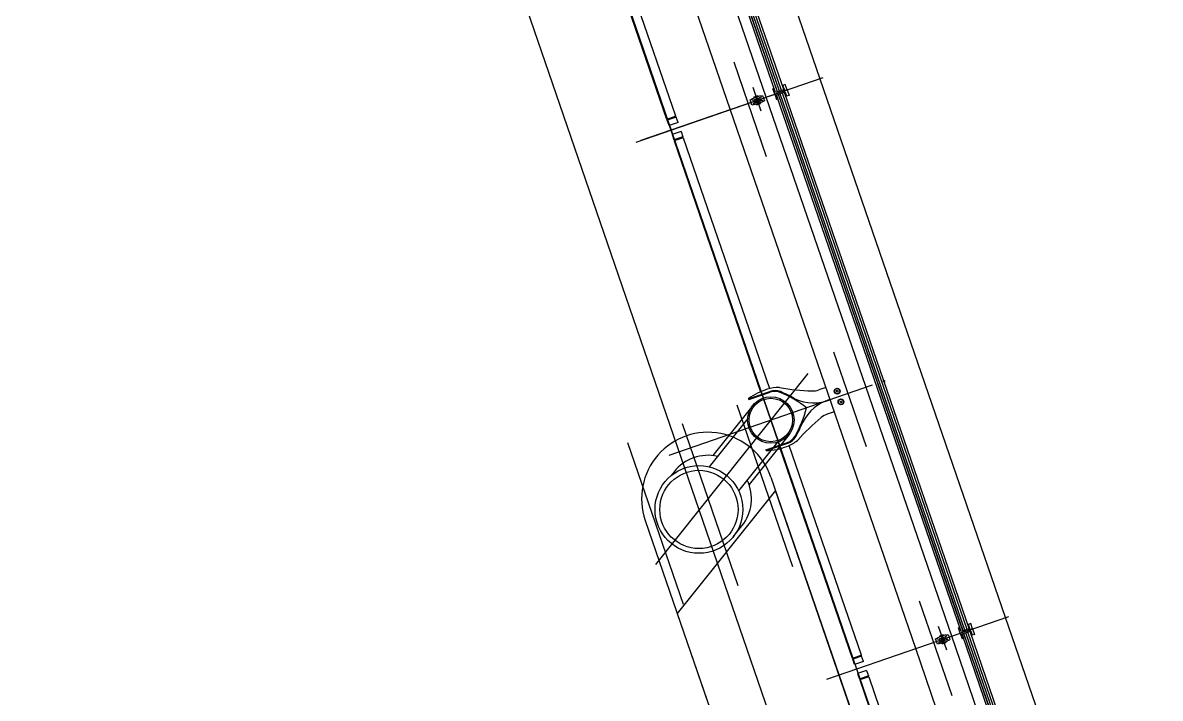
# Model space of a CAD drawing. Extents: x 809434 to 809707, y 818708 to 819364.
# Drawn here: x 809514.3 to 809520.29, y 819247.26 to 819250.82 of the extents above; entities that cross this region are included whole.
import ezdxf

# ---------------------------------------------------------------- set-up
doc = ezdxf.new("R2010")
doc.units = 0
for name, color, linetype in [('MAJ630_1', 7, 'Continuous'), ('MAJ630__', 7, 'Continuous'), ('MAJ640__', 7, 'Continuous'), ('MAJ640__1', 7, 'Continuous'), ('MMH294_S', 7, 'Continuous')]:
    doc.layers.add(name, color=color, linetype=linetype)

msp = doc.modelspace()

# ---------------------------------------------------------------- linework, layer by layer
at = {"layer": 'MAJ630_1'}
for p, q in [((809518.1464, 819248.8051), (809517.9361, 819248.5416)), ((809518.1199, 819248.7362), (809517.9175, 819248.4826)), ((809518.3375, 819248.6526), (809518.1272, 819248.3891)), ((809518.2762, 819248.6115), (809518.0724, 819248.356)), ((809517.7327, 819248.4569), (809517.7157, 819248.4357)), ((809518.2422, 819248.4284), (809518.9595, 819246.3452)), ((809517.5803, 819248.2005), (809518.2976, 819246.1173)), ((809518.0438, 819248.1141), (809518.0899, 819248.1719))]:
    msp.add_line(p, q, dxfattribs=at)
msp.add_lwpolyline([(809518.9354, 819246.4151), (809518.2663, 819248.3585), (809517.7491, 819247.7104), (809518.1289, 819246.6074), (809518.9354, 819246.4151)], dxfattribs=at)
for centre, radius in [((809518.2419, 819248.7288), 0.1223), ((809518.2419, 819248.7288), 0.1143), ((809517.8633, 819248.2581), 0.2309), ((809517.8633, 819248.2581), 0.2059)]:
    msp.add_circle(centre, radius, dxfattribs=at)
for radius, start, end in [(0.35, 19, 199.00003), (0.2285, 77.36555, 141.41268), (0.2285, 321.42148, 25.45906)]:
    msp.add_arc((809517.9113, 819248.3144), radius, start, end, dxfattribs=at)
at = {"layer": 'MAJ630__'}
for p, q in [((809519.4779, 819247.6888), (809515.5711, 819259.035)), ((809518.2671, 819250.4527), (809517.2953, 819253.275)), ((809518.3096, 819250.4673), (809517.3379, 819253.2894)), ((809519.0051, 819247.526), (809517.0533, 819253.1944)), ((809518.2598, 819250.4739), (809518.2524, 819250.4714)), ((809518.2622, 819250.4431), (809518.2524, 819250.4714)), ((809518.2671, 819250.4527), (809518.2598, 819250.4739)), ((809518.3277, 819250.4656), (809518.2622, 819250.4431)), ((809518.3277, 819250.4656), (809518.2622, 819250.4431)), ((809518.2622, 819250.4431), (809518.272, 819250.4147)), ((809518.313, 819250.4685), (809518.2671, 819250.4527)), ((809518.3179, 819250.4543), (809518.272, 819250.4385)), ((809519.2438, 819247.6161), (809518.272, 819250.4385)), ((809518.272, 819250.4385), (809518.2793, 819250.4172)), ((809518.3179, 819250.494), (809518.3056, 819250.4897)), ((809518.313, 819250.4685), (809518.3056, 819250.4897)), ((809519.2863, 819247.6308), (809518.3145, 819250.4531)), ((809518.3277, 819250.4656), (809518.3179, 819250.494)), ((809518.3179, 819250.4543), (809518.3252, 819250.433)), ((809518.3375, 819250.4372), (809518.3252, 819250.433)), ((809518.3277, 819250.4656), (809518.3375, 819250.4372)), ((809518.2793, 819250.4172), (809518.272, 819250.4147)), ((809520.4285, 819244.9279), (809519.4779, 819247.6888)), ((809519.2365, 819247.6374), (809519.2291, 819247.6349)), ((809519.2389, 819247.6065), (809519.2291, 819247.6349)), ((809519.2438, 819247.6161), (809519.2365, 819247.6374)), ((809519.3044, 819247.6291), (809519.2389, 819247.6065)), ((809519.3044, 819247.6291), (809519.2389, 819247.6065)), ((809519.2897, 819247.6319), (809519.2438, 819247.6161)), ((809519.2946, 819247.6574), (809519.2823, 819247.6532)), ((809519.2897, 819247.6319), (809519.2823, 819247.6532)), ((809519.3044, 819247.6291), (809519.2946, 819247.6574)), ((809519.3044, 819247.6291), (809519.3142, 819247.6007)), ((809519.2389, 819247.6065), (809519.2487, 819247.5781)), ((809519.2945, 819247.6177), (809519.2487, 819247.6019)), ((809519.2487, 819247.6019), (809519.256, 819247.5807)), ((809520.1847, 819244.8836), (809519.2487, 819247.6019)), ((809519.256, 819247.5807), (809519.2487, 819247.5781)), ((809520.2272, 819244.8982), (809519.2912, 819247.6166)), ((809519.2946, 819247.6177), (809519.3019, 819247.5965)), ((809519.3142, 819247.6007), (809519.3019, 819247.5965)), ((809519.9422, 819244.8045), (809519.0051, 819247.526))]:
    msp.add_line(p, q, dxfattribs=at)
for points in [[(809518.532, 819248.9001), (809518.4951, 819248.8874)], [(809518.1239, 819248.8406), (809518.1252, 819248.8366), (809518.238, 819248.8754)], [(809518.5759, 819248.7724), (809518.5391, 819248.7597)], [(809518.2177, 819248.5681), (809518.2163, 819248.5721), (809518.3291, 819248.6109)]]:
    msp.add_lwpolyline(points, dxfattribs=at)
for radius in [0.1223, 0.1143]:
    msp.add_circle((809518.2419, 819248.7288), radius, dxfattribs=at)
for centre, radius, start, end in [((809518.324, 819248.5665), 0.3393, 107.29394, 126.13928), ((809518.2784, 819248.7272), 0.1724, 87.60393, 108.72489), ((809518.2848, 819248.8795), 0.02, 80.57421, 87.60393), ((809518.5076, 819250.2213), 1.3402, 260.57421, 267.92155), ((809518.4626, 819248.9819), 0.1, 267.92155, 289), ((809518.2625, 819248.8045), 0.075, 68.03764, 109), ((809518.08, 819248.3521), 0.5628, 51.63214, 68.03764), ((809517.8824, 819248.926), 0.5628, 329.96236, 346.36786), ((809519.3701, 819247.7162), 1.3402, 130.07845, 137.42579), ((809518.5717, 819248.6652), 0.1, 109, 130.07845), ((809518.3047, 819248.6818), 0.075, 289, 329.96236), ((809518.2067, 819248.9072), 0.3393, 271.86071, 290.70605), ((809518.2697, 819248.7525), 0.1724, 289.2751, 310.39607), ((809518.3685, 819248.6365), 0.02, 310.39607, 317.42579)]:
    msp.add_arc(centre, radius, start, end, dxfattribs=at)
at = {"layer": 'MAJ640__'}
for p, q in [((809519.1942, 819247.5911), (809517.2424, 819253.2595)), ((809518.2765, 819250.4559), (809517.3047, 819253.2783)), ((809518.2772, 819250.4562), (809517.3054, 819253.2785)), ((809518.2867, 819250.4594), (809517.3149, 819253.2818)), ((809518.298, 819250.4633), (809517.3262, 819253.2857)), ((809518.188, 819250.4334), (809518.1984, 819250.4369)), ((809518.1984, 819250.4369), (809518.2082, 819250.4086)), ((809519.2532, 819247.6194), (809518.2814, 819250.4417)), ((809519.254, 819247.6196), (809518.2821, 819250.442)), ((809519.2634, 819247.6229), (809518.2916, 819250.4452)), ((809519.2748, 819247.6268), (809518.3029, 819250.4491)), ((809518.1322, 819250.4142), (809518.1426, 819250.4177)), ((809518.142, 819250.3858), (809518.1322, 819250.4142)), ((809518.1524, 819250.3894), (809518.142, 819250.3858)), ((809518.1869, 819250.4343), (809518.1429, 819250.4192)), ((809518.1443, 819250.4117), (809518.1519, 819250.4143)), ((809518.1576, 819250.3978), (809518.15, 819250.3952)), ((809518.152, 819250.4144), (809518.1828, 819250.425)), ((809518.1527, 819250.4268), (809518.1745, 819250.4343)), ((809518.1533, 819250.428), (809518.1527, 819250.4268)), ((809518.1527, 819250.4268), (809518.1537, 819250.4239)), ((809518.1732, 819250.4349), (809518.1533, 819250.428)), ((809518.1537, 819250.4239), (809518.1754, 819250.4314)), ((809518.1561, 819250.4248), (809518.1558, 819250.4241)), ((809518.1559, 819250.4236), (809518.1558, 819250.4241)), ((809518.1577, 819250.3978), (809518.1885, 819250.4084)), ((809518.1867, 819250.3988), (809518.1649, 819250.3913)), ((809518.1649, 819250.3913), (809518.1659, 819250.3885)), ((809518.1877, 819250.396), (809518.1659, 819250.3885)), ((809518.1672, 819250.3879), (809518.1659, 819250.3885)), ((809518.1668, 819250.392), (809518.1665, 819250.3929)), ((809518.1672, 819250.3879), (809518.187, 819250.3947)), ((809518.1731, 819250.4306), (809518.1737, 819250.4303)), ((809518.1732, 819250.4349), (809518.1745, 819250.4343)), ((809518.1739, 819250.4298), (809518.1737, 819250.4303)), ((809518.1745, 819250.4343), (809518.1754, 819250.4314)), ((809518.1904, 819250.4276), (809518.1828, 819250.425)), ((809518.1848, 819250.3982), (809518.1845, 819250.3991)), ((809518.1867, 819250.3988), (809518.1877, 819250.396)), ((809518.187, 819250.3947), (809518.1877, 819250.396)), ((809518.1977, 819250.405), (809518.2082, 819250.4086)), ((809519.1089, 819247.5776), (809519.1193, 819247.5812)), ((809519.1138, 819247.5634), (809519.1089, 819247.5776)), ((809519.1187, 819247.5492), (809519.1138, 819247.5634)), ((809519.1636, 819247.5978), (809519.1196, 819247.5826)), ((809519.121, 819247.5751), (809519.1286, 819247.5778)), ((809519.1287, 819247.5778), (809519.1595, 819247.5884)), ((809519.1294, 819247.5902), (809519.1512, 819247.5977)), ((809519.13, 819247.5915), (809519.1294, 819247.5902)), ((809519.1294, 819247.5902), (809519.1304, 819247.5874)), ((809519.1499, 819247.5983), (809519.13, 819247.5915)), ((809519.1304, 819247.5874), (809519.1522, 819247.5949)), ((809519.1328, 819247.5882), (809519.1325, 819247.5876)), ((809519.1326, 819247.5871), (809519.1325, 819247.5876)), ((809519.1344, 819247.5613), (809519.1652, 819247.5719)), ((809519.1634, 819247.5622), (809519.1416, 819247.5548)), ((809519.1498, 819247.5941), (809519.1504, 819247.5937)), ((809519.1499, 819247.5983), (809519.1512, 819247.5977)), ((809519.1506, 819247.5933), (809519.1504, 819247.5937)), ((809519.1512, 819247.5977), (809519.1522, 819247.5949)), ((809519.1671, 819247.591), (809519.1595, 819247.5884)), ((809519.1615, 819247.5616), (809519.1612, 819247.5625)), ((809519.1634, 819247.5622), (809519.1644, 819247.5594)), ((809519.1647, 819247.5968), (809519.1751, 819247.6004)), ((809519.1745, 819247.5684), (809519.1849, 819247.572)), ((809519.1751, 819247.6004), (809519.18, 819247.5862)), ((809519.18, 819247.5862), (809519.1849, 819247.572)), ((809520.1448, 819244.8302), (809519.1942, 819247.5911)), ((809520.1941, 819244.8868), (809519.2581, 819247.6052)), ((809520.1948, 819244.8871), (809519.2588, 819247.6054)), ((809520.2043, 819244.8903), (809519.2683, 819247.6087)), ((809520.2156, 819244.8942), (809519.2796, 819247.6126)), ((809519.1291, 819247.5528), (809519.1187, 819247.5492)), ((809519.1343, 819247.5612), (809519.1267, 819247.5586)), ((809519.1416, 819247.5548), (809519.1426, 819247.5519)), ((809519.1644, 819247.5594), (809519.1426, 819247.5519)), ((809519.1439, 819247.5513), (809519.1426, 819247.5519)), ((809519.1435, 819247.5554), (809519.1432, 819247.5564)), ((809519.1439, 819247.5513), (809519.1637, 819247.5581)), ((809519.1637, 819247.5581), (809519.1644, 819247.5594))]:
    msp.add_line(p, q, dxfattribs=at)
for points in [[(809518.1535, 819250.3884), (809518.1975, 819250.4036)], [(809518.1239, 819248.8406), (809518.2367, 819248.8794)], [(809518.2177, 819248.5681), (809518.3305, 819248.6069)], [(809519.1302, 819247.5519), (809519.1742, 819247.567)]]:
    msp.add_lwpolyline(points, dxfattribs=at)
for centre, radius in [((809518.1702, 819250.4114), 0.006), ((809518.5914, 819248.8809), 0.0155), ((809518.5914, 819248.8809), 0.0135), ((809518.5914, 819248.8809), 0.0042), ((809518.611, 819248.8242), 0.0155), ((809518.611, 819248.8242), 0.0135), ((809518.611, 819248.8242), 0.0042)]:
    msp.add_circle(centre, radius, dxfattribs=at)
for centre, radius, start, end in [((809518.1702, 819250.4114), 0.0095, 146.69488, 251.30512), ((809518.1702, 819250.4114), 0.0109, 101.1265, 116.87349), ((809518.1702, 819250.4114), 0.0109, 281.1265, 296.87349), ((809518.1702, 819250.4114), 0.0095, 325.18264, 72.81736), ((809518.2625, 819248.8045), 0.0792, 68.03764, 109), ((809518.08, 819248.3521), 0.567, 59.89592, 68.03764), ((809518.3745, 819248.8599), 0.02, 239.89592, 251.32459), ((809518.4664, 819249.0496), 0.2307, 244.76877, 292.32268), ((809518.6163, 819248.6142), 0.2307, 105.67731, 153.23123), ((809518.6163, 819248.6142), 0.2307, 105.67731, 112.32268), ((809518.4664, 819249.0496), 0.2307, 285.67731, 292.32268), ((809517.8824, 819248.926), 0.567, 329.96236, 338.10407), ((809518.4271, 819248.7071), 0.02, 146.67541, 158.10407), ((809518.3047, 819248.6818), 0.0792, 289, 329.96236), ((809519.1469, 819247.5748), 0.0095, 146.69488, 199.00008), ((809519.1469, 819247.5748), 0.0095, 199.00008, 251.30512), ((809519.1469, 819247.5748), 0.006, 18.99986, 199.00013), ((809519.1469, 819247.5748), 0.006, 199.00013, 18.99986), ((809519.1469, 819247.5748), 0.0109, 101.1265, 116.87349), ((809519.1469, 819247.5748), 0.0109, 281.1265, 296.87349), ((809519.1469, 819247.5748), 0.0095, 18.99991, 72.81736), ((809519.1469, 819247.5748), 0.0095, 325.18264, 18.99991)]:
    msp.add_arc(centre, radius, start, end, dxfattribs=at)
for points, degree in [([(809518.1426, 819250.4184), (809518.1426, 819250.4185), (809518.1426, 819250.4186), (809518.1426, 819250.4187), (809518.1426, 819250.4187), (809518.1427, 819250.4188), (809518.1427, 819250.4188), (809518.1427, 819250.4189), (809518.1427, 819250.4189), (809518.1427, 819250.419), (809518.1427, 819250.419), (809518.1428, 819250.4191), (809518.1428, 819250.4191), (809518.1429, 819250.4191), (809518.1429, 819250.4192), (809518.1429, 819250.4192)], 3), ([(809518.1435, 819250.4123), (809518.1434, 819250.4126), (809518.1433, 819250.4129), (809518.1431, 819250.4138), (809518.143, 819250.4143), (809518.1428, 819250.4155), (809518.1427, 819250.416), (809518.1426, 819250.4172), (809518.1426, 819250.4178), (809518.1426, 819250.4184)], 3), ([(809518.1435, 819250.4123), (809518.1435, 819250.4123), (809518.1435, 819250.4122), (809518.1435, 819250.4122), (809518.1435, 819250.4121), (809518.1435, 819250.4121), (809518.1435, 819250.4121), (809518.1435, 819250.4121)], 3), ([(809518.1443, 819250.4117), (809518.1443, 819250.4117), (809518.1443, 819250.4117), (809518.1442, 819250.4117), (809518.1442, 819250.4117), (809518.1441, 819250.4117), (809518.1441, 819250.4117), (809518.144, 819250.4117), (809518.1439, 819250.4117), (809518.1437, 819250.4118), (809518.1437, 819250.4118), (809518.1436, 819250.4119), (809518.1435, 819250.412), (809518.1435, 819250.4121)], 3), ([(809518.1496, 819250.3944), (809518.1496, 819250.3944), (809518.1496, 819250.3945), (809518.1496, 819250.3946), (809518.1496, 819250.3946), (809518.1496, 819250.3948), (809518.1496, 819250.3949), (809518.1497, 819250.395), (809518.1498, 819250.395), (809518.1499, 819250.3951), (809518.1499, 819250.3951), (809518.15, 819250.3952), (809518.15, 819250.3952), (809518.15, 819250.3952)], 3), ([(809518.1496, 819250.3944), (809518.1496, 819250.3944), (809518.1496, 819250.3944), (809518.1496, 819250.3943), (809518.1496, 819250.3943), (809518.1497, 819250.3943), (809518.1497, 819250.3942), (809518.1497, 819250.3942)], 3), ([(809518.1528, 819250.3888), (809518.1524, 819250.3893), (809518.1521, 819250.3898), (809518.1514, 819250.3908), (809518.1511, 819250.3913), (809518.1506, 819250.3923), (809518.1503, 819250.3928), (809518.1499, 819250.3936), (809518.1498, 819250.3939), (809518.1497, 819250.3942)], 3), ([(809518.1519, 819250.4143), (809518.1519, 819250.4143), (809518.152, 819250.4144), (809518.152, 819250.4144)], 2), ([(809518.1519, 819250.4143), (809518.1519, 819250.4143), (809518.1519, 819250.4143), (809518.1519, 819250.4141), (809518.152, 819250.4139), (809518.1521, 819250.4134), (809518.1522, 819250.413), (809518.1524, 819250.4117), (809518.1525, 819250.4107), (809518.153, 819250.4084), (809518.1532, 819250.4073), (809518.154, 819250.4049), (809518.1545, 819250.4038), (809518.1555, 819250.4017), (809518.156, 819250.4008), (809518.1567, 819250.3995), (809518.157, 819250.399), (809518.1573, 819250.3984), (809518.1574, 819250.3981), (809518.1575, 819250.3979), (809518.1576, 819250.3978), (809518.1576, 819250.3978)], 3), ([(809518.1535, 819250.3884), (809518.1535, 819250.3884), (809518.1534, 819250.3884), (809518.1533, 819250.3884), (809518.1533, 819250.3884), (809518.1532, 819250.3885), (809518.1532, 819250.3885), (809518.1531, 819250.3885), (809518.1531, 819250.3886), (809518.1531, 819250.3886), (809518.153, 819250.3886), (809518.153, 819250.3887), (809518.1529, 819250.3887), (809518.1529, 819250.3888), (809518.1528, 819250.3888), (809518.1528, 819250.3888)], 3), ([(809518.1577, 819250.3978), (809518.1577, 819250.3978), (809518.1576, 819250.3978), (809518.1576, 819250.3978)], 2), ([(809518.1577, 819250.3978), (809518.1577, 819250.3978), (809518.1576, 819250.3978), (809518.1576, 819250.3978)], 2), ([(809518.1631, 819250.4179), (809518.1631, 819250.4179), (809518.1631, 819250.4179), (809518.163, 819250.4178), (809518.163, 819250.4177), (809518.1628, 819250.4175), (809518.1627, 819250.4173), (809518.1625, 819250.4169), (809518.1624, 819250.4168), (809518.1623, 819250.4166)], 3), ([(809518.1652, 819250.4211), (809518.1641, 819250.4194), (809518.1631, 819250.4179)], 2), ([(809518.1671, 819250.4024), (809518.1673, 819250.4023), (809518.1675, 819250.4022), (809518.1679, 819250.4021), (809518.1681, 819250.402), (809518.1684, 819250.4019), (809518.1685, 819250.4019), (809518.1686, 819250.4019), (809518.1686, 819250.4019), (809518.1686, 819250.4019)], 3), ([(809518.1718, 819250.4209), (809518.17, 819250.4215), (809518.1681, 819250.4221)], 2), ([(809518.1686, 819250.4019), (809518.1703, 819250.4013), (809518.1723, 819250.4006)], 2), ([(809518.1732, 819250.4204), (809518.173, 819250.4204), (809518.1728, 819250.4205), (809518.1724, 819250.4206), (809518.1722, 819250.4207), (809518.172, 819250.4208), (809518.1719, 819250.4208), (809518.1718, 819250.4209), (809518.1718, 819250.4209), (809518.1718, 819250.4209)], 3), ([(809518.1751, 819250.4016), (809518.1763, 819250.4033), (809518.1773, 819250.4048)], 2), ([(809518.1773, 819250.4048), (809518.1773, 819250.4049), (809518.1773, 819250.4049), (809518.1773, 819250.405), (809518.1774, 819250.405), (809518.1775, 819250.4053), (809518.1777, 819250.4054), (809518.1779, 819250.4058), (809518.178, 819250.406), (809518.1781, 819250.4062)], 3), ([(809518.1885, 819250.4084), (809518.1885, 819250.4084), (809518.1885, 819250.4085), (809518.1884, 819250.4086), (809518.1884, 819250.4088), (809518.1883, 819250.4094), (809518.1882, 819250.4098), (809518.188, 819250.411), (809518.1879, 819250.412), (809518.1874, 819250.4143), (809518.1871, 819250.4155), (809518.1864, 819250.4178), (809518.1859, 819250.4189), (809518.1849, 819250.421), (809518.1844, 819250.4219), (809518.1837, 819250.4232), (809518.1834, 819250.4237), (809518.183, 819250.4244), (809518.1829, 819250.4246), (809518.1828, 819250.4248), (809518.1828, 819250.4249), (809518.1828, 819250.425)], 3), ([(809518.1869, 819250.4343), (809518.1869, 819250.4343), (809518.187, 819250.4343), (809518.187, 819250.4343), (809518.1871, 819250.4343), (809518.1871, 819250.4343), (809518.1872, 819250.4342), (809518.1872, 819250.4342), (809518.1873, 819250.4342), (809518.1873, 819250.4342), (809518.1873, 819250.4341), (809518.1874, 819250.4341), (809518.1874, 819250.4341), (809518.1875, 819250.434), (809518.1875, 819250.4339), (809518.1876, 819250.4339)], 3), ([(809518.1876, 819250.4339), (809518.1879, 819250.4334), (809518.1883, 819250.4329), (809518.189, 819250.4319), (809518.1893, 819250.4315), (809518.1898, 819250.4305), (809518.1901, 819250.43), (809518.1904, 819250.4292), (809518.1906, 819250.4289), (809518.1907, 819250.4285)], 3), ([(809518.1961, 819250.411), (809518.1955, 819250.4108), (809518.1948, 819250.4106), (809518.1932, 819250.41), (809518.1923, 819250.4097), (809518.1907, 819250.4092), (809518.1901, 819250.409), (809518.1892, 819250.4087), (809518.1888, 819250.4085), (809518.1885, 819250.4084)], 3), ([(809518.1961, 819250.411), (809518.1952, 819250.4107), (809518.1944, 819250.4104), (809518.1935, 819250.4101), (809518.1922, 819250.4097), (809518.1909, 819250.4093), (809518.1896, 819250.4088), (809518.1893, 819250.4087), (809518.1889, 819250.4086), (809518.1885, 819250.4084)], 3), ([(809518.1908, 819250.4283), (809518.1908, 819250.4283), (809518.1908, 819250.4283), (809518.1908, 819250.4282), (809518.1908, 819250.4281), (809518.1908, 819250.428), (809518.1907, 819250.4279), (809518.1907, 819250.4278), (809518.1906, 819250.4277), (809518.1905, 819250.4276), (809518.1905, 819250.4276), (809518.1904, 819250.4276), (809518.1904, 819250.4276), (809518.1904, 819250.4276)], 3), ([(809518.1908, 819250.4283), (809518.1908, 819250.4284), (809518.1908, 819250.4284), (809518.1908, 819250.4284), (809518.1907, 819250.4284), (809518.1907, 819250.4285), (809518.1907, 819250.4285), (809518.1907, 819250.4285)], 3), ([(809518.1961, 819250.411), (809518.1961, 819250.411), (809518.1961, 819250.411), (809518.1961, 819250.4111), (809518.1962, 819250.4111), (809518.1963, 819250.4111), (809518.1963, 819250.4111), (809518.1964, 819250.4111), (809518.1965, 819250.411), (809518.1966, 819250.411), (809518.1967, 819250.4109), (809518.1968, 819250.4108), (809518.1968, 819250.4107), (809518.1969, 819250.4107)], 3), ([(809518.1969, 819250.4105), (809518.1969, 819250.4105), (809518.1969, 819250.4105), (809518.1969, 819250.4106), (809518.1969, 819250.4106), (809518.1969, 819250.4106), (809518.1969, 819250.4107), (809518.1969, 819250.4107)], 3), ([(809518.1969, 819250.4105), (809518.197, 819250.4101), (809518.1971, 819250.4098), (809518.1973, 819250.4089), (809518.1974, 819250.4084), (809518.1976, 819250.4073), (809518.1976, 819250.4067), (809518.1977, 819250.4055), (809518.1978, 819250.4049), (809518.1978, 819250.4043)], 3), ([(809518.1978, 819250.4043), (809518.1978, 819250.4043), (809518.1978, 819250.4042), (809518.1977, 819250.4041), (809518.1977, 819250.404), (809518.1977, 819250.404), (809518.1977, 819250.4039), (809518.1977, 819250.4039), (809518.1977, 819250.4038), (809518.1976, 819250.4038), (809518.1976, 819250.4037), (809518.1976, 819250.4037), (809518.1976, 819250.4037), (809518.1975, 819250.4036), (809518.1975, 819250.4036), (809518.1975, 819250.4036)], 3), ([(809519.1193, 819247.5819), (809519.1193, 819247.5819), (809519.1193, 819247.582), (809519.1193, 819247.5821), (809519.1194, 819247.5821), (809519.1194, 819247.5822), (809519.1194, 819247.5823), (809519.1194, 819247.5823), (809519.1194, 819247.5824), (809519.1194, 819247.5824), (809519.1195, 819247.5824), (809519.1195, 819247.5825), (809519.1195, 819247.5825), (809519.1196, 819247.5826), (809519.1196, 819247.5826), (809519.1196, 819247.5826)], 3), ([(809519.1202, 819247.5757), (809519.1201, 819247.576), (809519.12, 819247.5764), (809519.1198, 819247.5772), (809519.1197, 819247.5778), (809519.1195, 819247.5789), (809519.1194, 819247.5795), (809519.1193, 819247.5807), (809519.1193, 819247.5813), (809519.1193, 819247.5819)], 3), ([(809519.1202, 819247.5757), (809519.1202, 819247.5757), (809519.1202, 819247.5757), (809519.1202, 819247.5756), (809519.1202, 819247.5756), (809519.1202, 819247.5756), (809519.1202, 819247.5755), (809519.1202, 819247.5755)], 3), ([(809519.121, 819247.5751), (809519.121, 819247.5751), (809519.121, 819247.5751), (809519.1209, 819247.5751), (809519.1209, 819247.5751), (809519.1208, 819247.5751), (809519.1208, 819247.5751), (809519.1207, 819247.5751), (809519.1206, 819247.5751), (809519.1205, 819247.5752), (809519.1204, 819247.5753), (809519.1203, 819247.5754), (809519.1202, 819247.5754), (809519.1202, 819247.5755)], 3), ([(809519.1286, 819247.5778), (809519.1286, 819247.5778), (809519.1287, 819247.5778), (809519.1287, 819247.5778)], 2), ([(809519.1286, 819247.5778), (809519.1286, 819247.5777), (809519.1286, 819247.5777), (809519.1287, 819247.5776), (809519.1287, 819247.5774), (809519.1288, 819247.5768), (809519.1289, 819247.5764), (809519.1291, 819247.5752), (809519.1292, 819247.5742), (809519.1297, 819247.5719), (809519.13, 819247.5707), (809519.1304, 819247.5694), (809519.1304, 819247.5693), (809519.1305, 819247.5692)], 3), ([(809519.1305, 819247.5692), (809519.1308, 819247.5681), (809519.1312, 819247.5672), (809519.1322, 819247.5652), (809519.1327, 819247.5643), (809519.1334, 819247.5629), (809519.1337, 819247.5625), (809519.134, 819247.5618), (809519.1341, 819247.5616), (809519.1342, 819247.5613), (809519.1343, 819247.5613), (809519.1343, 819247.5612)], 3), ([(809519.1398, 819247.5813), (809519.1398, 819247.5813), (809519.1398, 819247.5813), (809519.1397, 819247.5812), (809519.1397, 819247.5811), (809519.1395, 819247.5809), (809519.1394, 819247.5807), (809519.1392, 819247.5804), (809519.1391, 819247.5802), (809519.139, 819247.58)], 3), ([(809519.1419, 819247.5846), (809519.1408, 819247.5829), (809519.1398, 819247.5813)], 2), ([(809519.1438, 819247.5658), (809519.144, 819247.5658), (809519.1442, 819247.5657), (809519.1447, 819247.5655), (809519.1449, 819247.5655), (809519.1451, 819247.5654), (809519.1452, 819247.5654), (809519.1453, 819247.5653), (809519.1453, 819247.5653), (809519.1453, 819247.5653)], 3), ([(809519.1485, 819247.5843), (809519.1467, 819247.5849), (809519.1448, 819247.5856)], 2), ([(809519.1453, 819247.5653), (809519.1471, 819247.5647), (809519.149, 819247.5641)], 2), ([(809519.1499, 819247.5838), (809519.1498, 819247.5839), (809519.1495, 819247.5839), (809519.1491, 819247.5841), (809519.1489, 819247.5842), (809519.1487, 819247.5842), (809519.1486, 819247.5843), (809519.1485, 819247.5843), (809519.1485, 819247.5843), (809519.1485, 819247.5843)], 3), ([(809519.1518, 819247.565), (809519.153, 819247.5668), (809519.154, 819247.5683)], 2), ([(809519.154, 819247.5683), (809519.154, 819247.5683), (809519.154, 819247.5683), (809519.1541, 819247.5684), (809519.1541, 819247.5685), (809519.1543, 819247.5687), (809519.1544, 819247.5689), (809519.1546, 819247.5693), (809519.1547, 819247.5694), (809519.1548, 819247.5696)], 3), ([(809519.1633, 819247.5805), (809519.163, 819247.5815), (809519.1626, 819247.5825), (809519.1616, 819247.5845), (809519.1611, 819247.5854), (809519.1604, 819247.5867), (809519.1601, 819247.5872), (809519.1597, 819247.5878), (809519.1596, 819247.588), (809519.1595, 819247.5883), (809519.1595, 819247.5884), (809519.1595, 819247.5884)], 3), ([(809519.1652, 819247.5719), (809519.1652, 819247.5719), (809519.1652, 819247.5719), (809519.1651, 819247.572), (809519.1651, 819247.5723), (809519.165, 819247.5728), (809519.1649, 819247.5732), (809519.1647, 819247.5745), (809519.1646, 819247.5755), (809519.1641, 819247.5777), (809519.1638, 819247.5789), (809519.1634, 819247.5802), (809519.1634, 819247.5804), (809519.1633, 819247.5805)], 3), ([(809519.1636, 819247.5978), (809519.1636, 819247.5978), (809519.1637, 819247.5978), (809519.1637, 819247.5978), (809519.1638, 819247.5977), (809519.1639, 819247.5977), (809519.1639, 819247.5977), (809519.1639, 819247.5977), (809519.164, 819247.5976), (809519.164, 819247.5976), (809519.1641, 819247.5976), (809519.1641, 819247.5975), (809519.1641, 819247.5975), (809519.1642, 819247.5974), (809519.1642, 819247.5974), (809519.1643, 819247.5974)], 3), ([(809519.1643, 819247.5974), (809519.1646, 819247.5969), (809519.165, 819247.5964), (809519.1657, 819247.5954), (809519.166, 819247.5949), (809519.1665, 819247.5939), (809519.1668, 819247.5934), (809519.1671, 819247.5926), (809519.1673, 819247.5923), (809519.1674, 819247.592)], 3), ([(809519.1728, 819247.5745), (809519.1722, 819247.5743), (809519.1715, 819247.574), (809519.1699, 819247.5735), (809519.169, 819247.5732), (809519.1674, 819247.5726), (809519.1668, 819247.5724), (809519.1659, 819247.5721), (809519.1655, 819247.572), (809519.1652, 819247.5719)], 3), ([(809519.1728, 819247.5745), (809519.1719, 819247.5742), (809519.1711, 819247.5739), (809519.1702, 819247.5736), (809519.1689, 819247.5731), (809519.1676, 819247.5727), (809519.1663, 819247.5723), (809519.166, 819247.5721), (809519.1656, 819247.572), (809519.1652, 819247.5719)], 3), ([(809519.1675, 819247.5918), (809519.1675, 819247.5918), (809519.1675, 819247.5917), (809519.1675, 819247.5916), (809519.1675, 819247.5915), (809519.1675, 819247.5914), (809519.1675, 819247.5913), (809519.1674, 819247.5912), (809519.1673, 819247.5912), (809519.1672, 819247.5911), (809519.1672, 819247.591), (809519.1671, 819247.591), (809519.1671, 819247.591), (809519.1671, 819247.591)], 3), ([(809519.1675, 819247.5918), (809519.1675, 819247.5918), (809519.1675, 819247.5918), (809519.1675, 819247.5919), (809519.1674, 819247.5919), (809519.1674, 819247.5919), (809519.1674, 819247.592), (809519.1674, 819247.592)], 3), ([(809519.1728, 819247.5745), (809519.1728, 819247.5745), (809519.1728, 819247.5745), (809519.1728, 819247.5745), (809519.1729, 819247.5745), (809519.173, 819247.5745), (809519.173, 819247.5745), (809519.1731, 819247.5745), (809519.1732, 819247.5745), (809519.1733, 819247.5744), (809519.1734, 819247.5744), (809519.1735, 819247.5743), (809519.1735, 819247.5742), (809519.1736, 819247.5741)], 3), ([(809519.1736, 819247.5739), (809519.1736, 819247.5739), (809519.1736, 819247.574), (809519.1736, 819247.574), (809519.1736, 819247.574), (809519.1736, 819247.5741), (809519.1736, 819247.5741), (809519.1736, 819247.5741)], 3), ([(809519.1736, 819247.5739), (809519.1737, 819247.5736), (809519.1738, 819247.5733), (809519.174, 819247.5724), (809519.1741, 819247.5718), (809519.1743, 819247.5707), (809519.1744, 819247.5702), (809519.1744, 819247.569), (809519.1745, 819247.5684), (809519.1745, 819247.5678)], 3), ([(809519.1745, 819247.5678), (809519.1745, 819247.5677), (809519.1745, 819247.5676), (809519.1744, 819247.5675), (809519.1744, 819247.5675), (809519.1744, 819247.5674), (809519.1744, 819247.5674), (809519.1744, 819247.5673), (809519.1744, 819247.5673), (809519.1744, 819247.5672), (809519.1743, 819247.5672), (809519.1743, 819247.5671), (809519.1743, 819247.5671), (809519.1742, 819247.567), (809519.1742, 819247.567), (809519.1742, 819247.567)], 3), ([(809519.1263, 819247.5578), (809519.1263, 819247.5579), (809519.1263, 819247.5579), (809519.1263, 819247.558), (809519.1263, 819247.5581), (809519.1263, 819247.5582), (809519.1263, 819247.5583), (809519.1264, 819247.5584), (809519.1265, 819247.5585), (809519.1266, 819247.5586), (809519.1266, 819247.5586), (809519.1267, 819247.5586), (809519.1267, 819247.5586), (809519.1267, 819247.5586)], 3), ([(809519.1263, 819247.5578), (809519.1263, 819247.5578), (809519.1263, 819247.5578), (809519.1263, 819247.5578), (809519.1263, 819247.5577), (809519.1264, 819247.5577), (809519.1264, 819247.5577), (809519.1264, 819247.5576)], 3), ([(809519.1295, 819247.5523), (809519.1291, 819247.5528), (809519.1288, 819247.5533), (809519.1281, 819247.5542), (809519.1278, 819247.5547), (809519.1273, 819247.5557), (809519.127, 819247.5562), (809519.1266, 819247.557), (809519.1265, 819247.5573), (809519.1264, 819247.5576)], 3), ([(809519.1302, 819247.5519), (809519.1302, 819247.5519), (809519.1301, 819247.5519), (809519.1301, 819247.5519), (809519.13, 819247.5519), (809519.1299, 819247.5519), (809519.1299, 819247.5519), (809519.1298, 819247.552), (809519.1298, 819247.552), (809519.1298, 819247.552), (809519.1297, 819247.5521), (809519.1297, 819247.5521), (809519.1296, 819247.5521), (809519.1296, 819247.5522), (809519.1295, 819247.5522), (809519.1295, 819247.5523)], 3), ([(809519.1344, 819247.5613), (809519.1344, 819247.5613), (809519.1343, 819247.5612), (809519.1343, 819247.5612)], 2), ([(809519.1344, 819247.5613), (809519.1344, 819247.5613), (809519.1343, 819247.5612), (809519.1343, 819247.5612)], 2)]:
    msp.add_open_spline(points, degree=degree, dxfattribs=at)
at = {"layer": 'MAJ640__1'}
for p, q in [((809514.3029, 819258.5983), (809518.4094, 819246.6721)), ((809516.7397, 819253.0917), (809518.6931, 819247.4186)), ((809518.2198, 819250.1137), (809518.0481, 819250.6123)), ((809517.5594, 819250.2011), (809518.5176, 819250.531)), ((809518.1465, 819250.48), (809518.1893, 819250.3558)), ((809518.3096, 819250.4673), (809518.3145, 819250.4531)), ((809517.7785, 819250.0748), (809517.6684, 819250.3944)), ((809518.7454, 819248.5874), (809518.5737, 819249.086)), ((809518.3629, 819248.3774), (809518.1449, 819249.0107)), ((809518.4369, 819248.9731), (809517.6351, 819247.9683)), ((809518.8352, 819248.941), (809518.8401, 819248.9268)), ((809517.7059, 819248.5443), (809518.7779, 819248.9134)), ((809518.1824, 819248.9018), (809518.2998, 819248.5608)), ((809518.0635, 819248.8092), (809518.3566, 819247.958)), ((809517.7751, 819248.7099), (809518.0682, 819247.8587)), ((809517.4867, 819248.6106), (809517.7798, 819247.7594)), ((809519.1965, 819247.2772), (809519.0248, 819247.7758)), ((809519.1965, 819247.2772), (809519.0248, 819247.7758)), ((809518.5361, 819247.3645), (809519.4943, 819247.6944)), ((809518.5361, 819247.3645), (809519.4943, 819247.6944)), ((809519.1233, 819247.6435), (809519.166, 819247.5192)), ((809519.1233, 819247.6435), (809519.166, 819247.5192)), ((809519.2863, 819247.6308), (809519.2912, 819247.6166)), ((809519.2863, 819247.6308), (809519.2912, 819247.6166)), ((809518.6931, 819247.4186), (809520.6465, 819241.7454))]:
    msp.add_line(p, q, dxfattribs=at)
msp.add_lwpolyline([(809517.5322, 819250.1917), (809518.2899, 819250.4526)], dxfattribs=at)
for centre in [(809518.3121, 819250.4602), (809518.8376, 819248.9339), (809519.2888, 819247.6237), (809519.2888, 819247.6237)]:
    msp.add_circle(centre, 0.003, dxfattribs=at)
at = {"layer": 'MMH294_S'}
for p, q in [((809517.6945, 819250.311), (809517.2322, 819251.6537)), ((809517.7417, 819250.3273), (809517.2794, 819251.6699)), ((809517.7417, 819250.3273), (809517.6945, 819250.311)), ((809517.7434, 819250.3226), (809517.6961, 819250.3063)), ((809517.7415, 819250.3219), (809517.7398, 819250.3266)), ((809517.7531, 819250.2942), (809517.7434, 819250.3226)), ((809517.7059, 819250.2779), (809517.6961, 819250.3063)), ((809517.698, 819250.3069), (809517.6964, 819250.3117)), ((809517.7531, 819250.2942), (809517.7059, 819250.2779)), ((809517.7694, 819250.2469), (809517.7221, 819250.2307)), ((809517.7221, 819250.2307), (809517.7319, 819250.2023)), ((809517.7792, 819250.2186), (809517.7319, 819250.2023)), ((809517.7808, 819250.2138), (809517.7335, 819250.1976)), ((809517.7335, 819250.1976), (809518.1881, 819248.8774)), ((809517.7338, 819250.2029), (809517.7354, 819250.1982)), ((809517.7694, 819250.2469), (809517.7792, 819250.2186)), ((809517.7773, 819250.2179), (809517.7789, 819250.2132)), ((809517.7808, 819250.2138), (809518.2352, 819248.8941)), ((809518.7184, 819247.4907), (809518.3384, 819248.5944)), ((809518.6712, 819247.4745), (809518.291, 819248.5785)), ((809518.7184, 819247.4907), (809518.6712, 819247.4745)), ((809518.7201, 819247.486), (809518.6728, 819247.4697)), ((809518.6826, 819247.4414), (809518.6728, 819247.4697)), ((809518.6747, 819247.4704), (809518.6731, 819247.4751)), ((809518.7298, 819247.4577), (809518.6826, 819247.4414)), ((809518.7182, 819247.4854), (809518.7166, 819247.4901)), ((809518.7298, 819247.4577), (809518.7201, 819247.486)), ((809518.7461, 819247.4104), (809518.6988, 819247.3941)), ((809518.6988, 819247.3941), (809518.7086, 819247.3657)), ((809518.7461, 819247.4104), (809518.7559, 819247.382)), ((809518.7559, 819247.382), (809518.7086, 819247.3657)), ((809518.7575, 819247.3773), (809518.7102, 819247.361)), ((809518.7102, 819247.361), (809519.0904, 819246.2569)), ((809518.7105, 819247.3664), (809518.7121, 819247.3617)), ((809518.754, 819247.3814), (809518.7556, 819247.3766)), ((809518.7575, 819247.3773), (809519.1375, 819246.2736))]:
    msp.add_line(p, q, dxfattribs=at)

doc.saveas('drawing.dxf')
